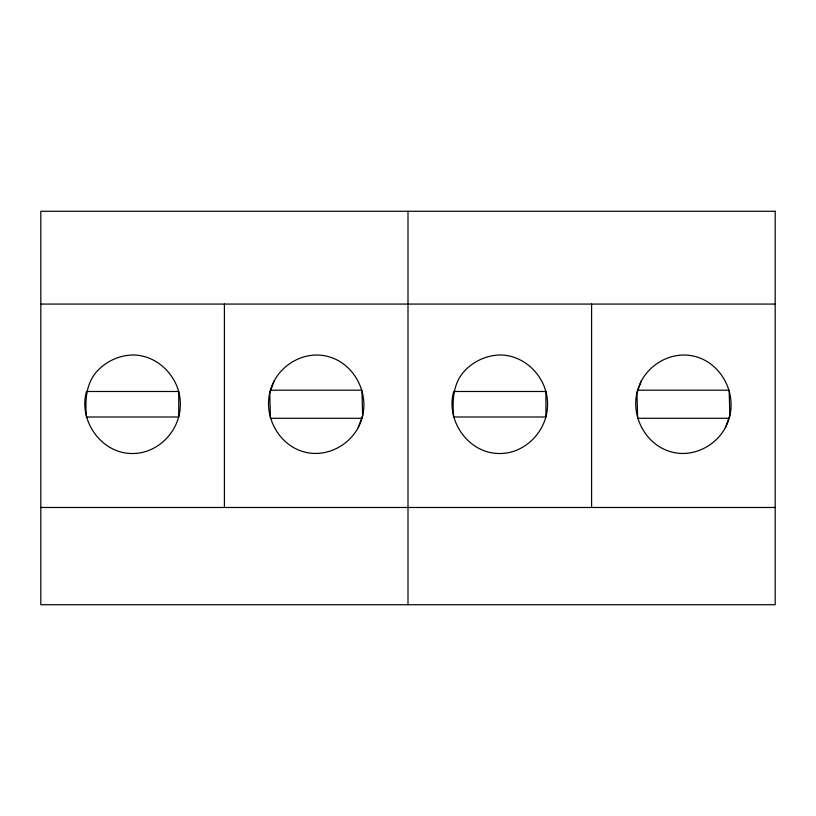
<?xml version="1.0" encoding="UTF-8"?>
<svg xmlns="http://www.w3.org/2000/svg" width="816" height="816" viewBox="0 0 816 816"><rect width="100%" height="100%" fill="white"/><g stroke="black" fill="none" stroke-linecap="round" stroke-linejoin="round"><path stroke-width="1.22" d="M270.443 390.191C262.783 415.915 278.715 445.73 305.113 452.166C329.378 458.245 355.337 442.139 361.957 418.292C369.617 392.567 353.685 362.743 327.287 356.317C303.022 350.237 277.063 366.343 270.443 390.191L361.957 390.191L362.63 415.681L358.183 427.696M637.643 390.191C629.983 415.915 645.915 445.73 672.313 452.166C696.578 458.245 722.537 442.139 729.157 418.292C736.817 392.567 720.885 362.743 694.487 356.317C670.222 350.237 644.263 366.343 637.643 390.191L729.157 390.191L729.83 415.681L725.383 427.696M274.217 380.786L269.77 392.802L270.443 418.292L361.957 418.292M641.417 380.786L636.97 392.802L637.643 418.292L729.157 418.292M40.8 304.072L775.2 304.072M40.8 507.481L775.2 507.481M591.6 304.072L591.6 507.481M408 211.283L408 604.717M224.4 304.072L224.4 507.481M86.486 391.486C78.214 420.832 101.582 453.859 132.6 453.512C158.732 453.584 180.571 430.032 180.336 404.236C180.571 378.451 158.732 354.899 132.6 354.97C119.921 355.348 107.916 360.56 98.848 369.403C85.813 381.959 84.976 400.054 86.486 416.996L178.714 416.996L178.714 391.486L86.486 391.486M453.686 391.486C445.414 420.832 468.782 453.859 499.8 453.512C525.932 453.584 547.771 430.032 547.536 404.236C547.771 378.451 525.932 354.899 499.8 354.97C487.121 355.348 475.116 360.56 466.048 369.403C453.013 381.959 452.176 400.054 453.686 416.996L545.914 416.996L545.914 391.486L453.686 391.486M775.2 211.283L40.8 211.283L40.8 604.717L775.2 604.717L775.2 211.283"/></g></svg>
